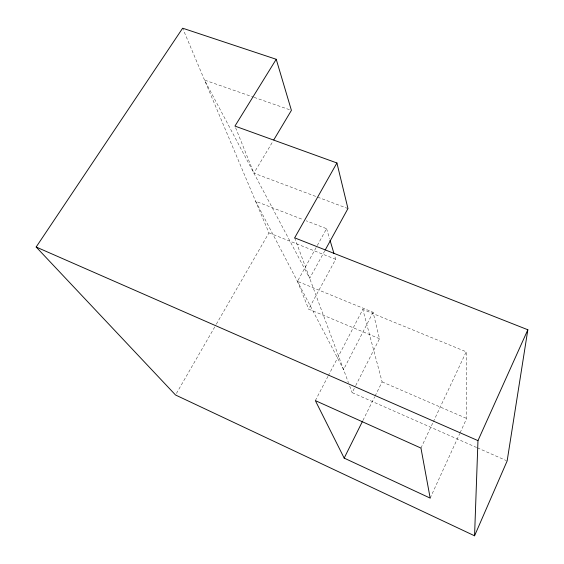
<?xml version="1.0" encoding="UTF-8"?>
<svg xmlns="http://www.w3.org/2000/svg" width="564" height="564" viewBox="0 0 564 564"><rect width="100%" height="100%" fill="white"/><g stroke="black" fill="none" stroke-linecap="round" stroke-linejoin="round"><path stroke-width="0.42" stroke-dasharray="2.82 2.11" d="M430.177 498.111L459.731 433.589M460.097 432.792L466.668 418.453L466.245 351.795L362.814 309.403L328.333 375.666M420.955 448.077L432.933 422.612M433.307 421.816L466.245 351.795M362.955 420.399L374.693 396.823M375.081 396.041L382.124 381.899L362.814 309.403M476.622 447.499L352.126 392.629L355.299 386.382M355.701 385.6L379.494 338.717L373.093 312.301L297.468 281.337L316.876 246.235M373.093 312.301L343.568 369.568L255.626 201.27L302.931 219.551M315.346 400.616L327.924 376.449M379.494 338.717L308.656 309.128L335.686 259.292L334.452 255.154M324.829 250.712L309.685 278.306L204.513 80.06L253.342 97.086M317.299 245.474L326.584 228.688L306.196 220.806M176.412 393.475L215.885 324.97M216.322 324.208L268.95 232.869L182.651 28.2M347.96 208.553L253.899 173.148L272.884 141.374M254.174 97.375L289.755 109.783M268.95 232.869L335.686 259.292M382.124 381.899L466.668 418.453M477.426 447.851L506.338 460.598M235.604 127.704L253.899 173.148M297.468 281.337L308.656 309.128M294.662 237.846L348.46 382.744M349.68 386.044L352.126 392.629M326.584 228.688L329.538 238.614"/><path stroke-width="0.85" d="M474.564 535.8L477.969 440.618L527.841 329.757L294.662 237.846L336.919 162.968L234.948 126.082L276.226 59.283L182.651 28.2L36.159 247.018L175.531 394.997L474.564 535.8L507.142 460.95L527.841 329.757M344.174 458.109L315.346 400.616L420.955 448.077L430.177 498.111L344.174 458.109L362.56 421.181M325.245 249.944L347.96 208.553L336.919 162.968M273.787 139.865L291.412 110.361L276.226 59.283M36.159 247.018L477.969 440.618M330.025 240.271L333.958 253.504"/></g></svg>
